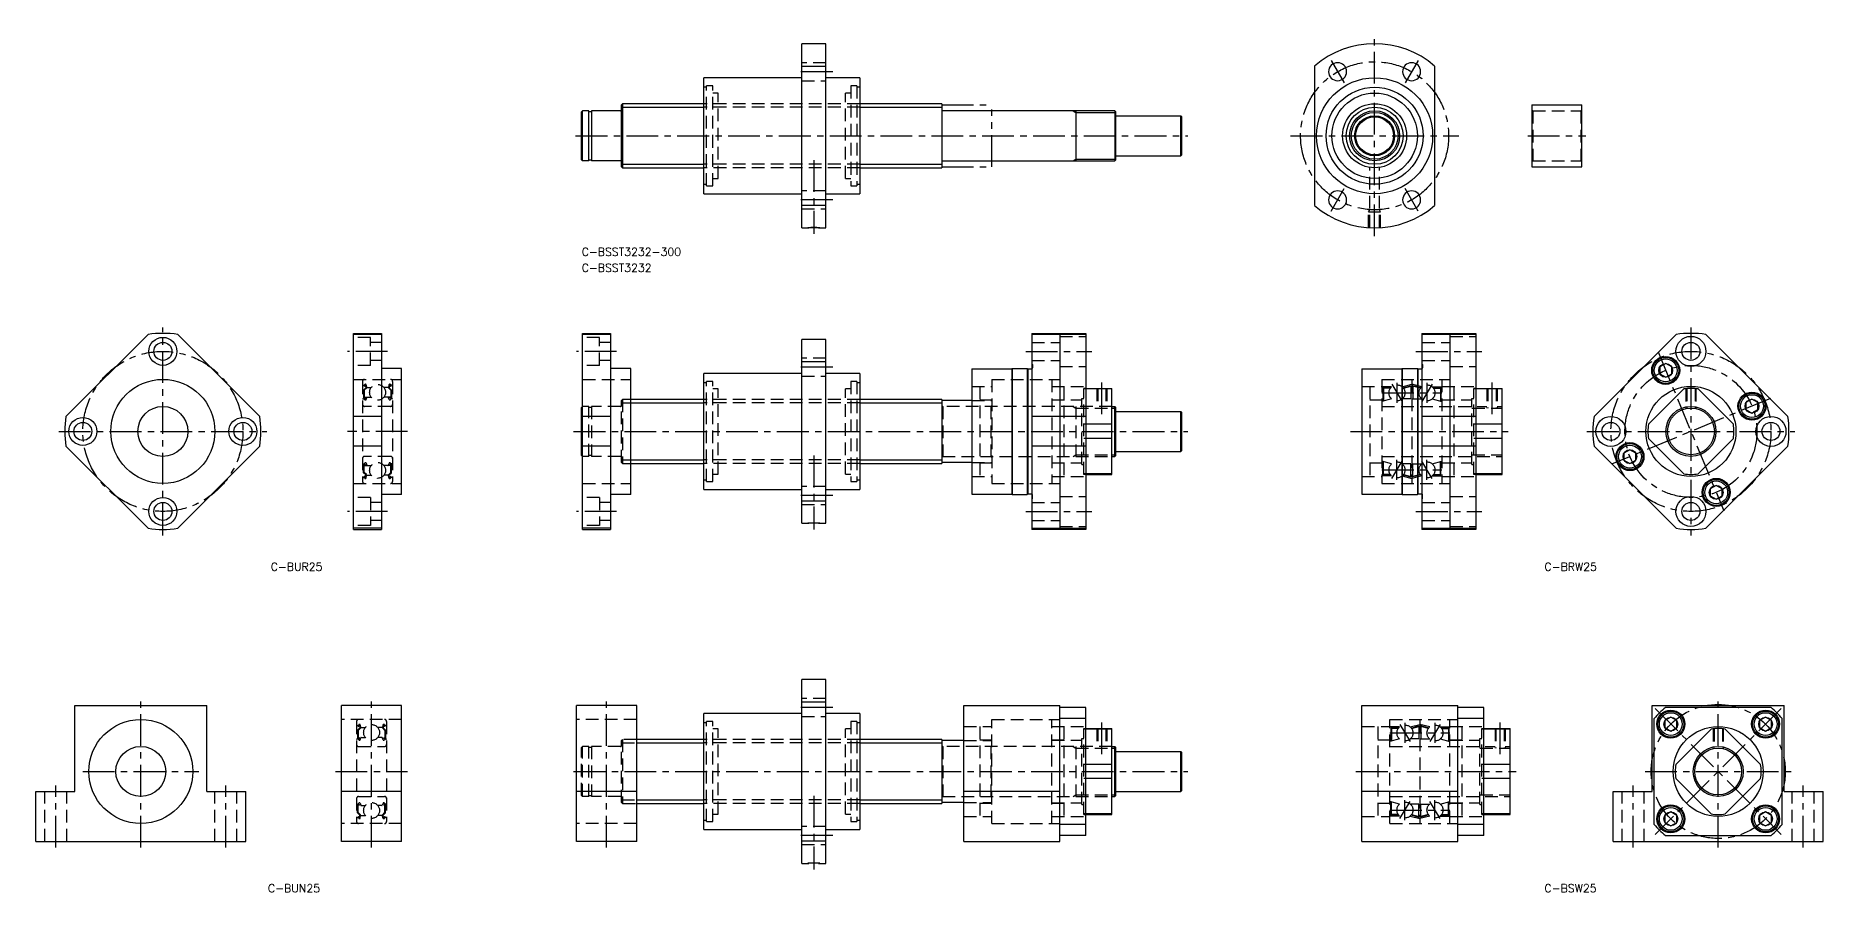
# Model space of a CAD drawing. Extents: x -273 to 621, y -322 to 106.
import ezdxf

# ---------------------------------------------------------------- set-up
doc = ezdxf.new("R2010")
doc.units = 0
doc.header["$LTSCALE"] = 0.5
for name, pattern in [('CENTER', [50.8, 31.75, -6.35, 6.35, -6.35]), ('DASHED', [19.05, 12.7, -6.35]), ('PHANTOM', [63.5, 31.75, -6.35, 6.35, -6.35, 6.35, -6.35])]:
    doc.linetypes.add(name, pattern=pattern)
for name, color, linetype in [('MSM_CENTER', 1, 'CENTER'), ('MSM_CONTINUOUS', 7, 'CONTINUOUS'), ('MSM_DASHED', 4, 'DASHED'), ('MSM_IMAGINARY', 6, 'PHANTOM'), ('MSM_NARROW', 5, 'CONTINUOUS'), ('MSM_PART_NUMBER', 7, 'CONTINUOUS')]:
    doc.layers.add(name, color=color, linetype=linetype)
doc.styles.get("Standard").update_dxf_attribs({"font": 'txt.shx', "height": 4, "bigfont": 'bigfont.shx'})

# ---------------------------------------------------------------- blocks, each defined once
blk = doc.blocks.new('*U50')
at = {"layer": 'MSM_PART_NUMBER'}
blk.add_text('C-BSST3232-300', height=4, dxfattribs=at).set_placement((0, -4))
blk = doc.blocks.new('*U51')
at = {"layer": 'MSM_PART_NUMBER'}
blk.add_text('C-BSST3232', height=4, dxfattribs=at).set_placement((0, -12))
blk = doc.blocks.new('*U52')
at = {"layer": 'MSM_PART_NUMBER'}
blk.add_text('C-BUR25', height=4, dxfattribs=at).set_placement((-155.44, -161.43))
blk = doc.blocks.new('*U53')
at = {"layer": 'MSM_PART_NUMBER'}
blk.add_text('C-BUN25', height=4, dxfattribs=at).set_placement((-156.79, -322.12))
blk = doc.blocks.new('*U54')
at = {"layer": 'MSM_PART_NUMBER'}
blk.add_text('C-BRW25', height=4, dxfattribs=at).set_placement((481.23, -161.43))
blk = doc.blocks.new('*U55')
at = {"layer": 'MSM_PART_NUMBER'}
blk.add_text('C-BSW25', height=4, dxfattribs=at).set_placement((481.23, -322.12))

msp = doc.modelspace()

# ---------------------------------------------------------------- linework, layer by layer
at = {"layer": 'MSM_CENTER'}
for p, q in [((396.34, 5.85), (396.34, 106)), ((374.59, 93.67), (381.09, 82.41)), ((418.09, 93.67), (411.59, 82.41)), ((125.5, 88.04), (106.5, 88.04)), ((-3, 56), (303, 56)), ((354.34, 56), (438.34, 56)), ((472.87, 56), (501.87, 56)), ((116, 43.89), (116, 7)), ((374.59, 18.33), (381.09, 29.59)), ((418.09, 18.33), (411.59, 29.59)), ((125.5, 23.96), (106.5, 23.96)), ((-209.31, -143.76), (-209.31, -39.76)), ((554.44, -39.76), (554.44, -143.76)), ((-97, -51.76), (-117, -51.76)), ((17.5, -51.76), (-2.5, -51.76)), ((222, -51.76), (255, -51.76)), ((417, -51.76), (450, -51.76)), ((537.98, -52.03), (570.89, -131.48)), ((125.5, -59.72), (106.5, -59.72)), ((260, -83.07), (260, -67.26)), ((404.94, -68.21), (410.06, -76.8)), ((407.5, -67.51), (407.5, -77.51)), ((425.06, -68.21), (419.94, -76.8)), ((422.5, -67.51), (422.5, -77.51)), ((455, -83.07), (455, -67.26)), ((400, -72.51), (430, -72.51)), ((594.17, -75.3), (514.71, -108.21)), ((-261.31, -91.76), (-157.31, -91.76)), ((-87, -91.76), (-117, -91.76)), ((-4, -91.76), (303, -91.76)), ((384.22, -91.76), (463, -91.76)), ((502.44, -91.76), (606.44, -91.76)), ((116, -103.86), (116, -140.76)), ((404.94, -115.3), (410.06, -106.71)), ((407.5, -116.01), (407.5, -106.01)), ((425.06, -115.3), (419.94, -106.71)), ((422.5, -116.01), (422.5, -106.01)), ((400, -111.01), (430, -111.01)), ((125.5, -123.8), (106.5, -123.8)), ((-97, -131.76), (-117, -131.76)), ((17.5, -131.76), (-2.5, -131.76)), ((222, -131.76), (255, -131.76)), ((417, -131.76), (450, -131.76)), ((-220.35, -299.76), (-220.35, -225.76)), ((-105, -299.76), (-105, -225.76)), ((12.5, -299.76), (12.5, -225.76)), ((125.5, -229.72), (106.5, -229.72)), ((536.6, -230.29), (599.53, -293.22)), ((599.53, -230.29), (536.6, -293.22)), ((568.06, -299.76), (568.06, -225.26)), ((260, -253.07), (260, -237.26)), ((408.94, -238.21), (414.06, -246.8)), ((411.5, -237.51), (411.5, -247.51)), ((429.06, -238.21), (423.94, -246.8)), ((426.5, -237.51), (426.5, -247.51)), ((459, -253.07), (459, -237.26)), ((404, -242.51), (434, -242.51)), ((-249.35, -261.76), (-191.35, -261.76)), ((-123, -261.76), (-87, -261.76)), ((-4, -261.76), (303, -261.76)), ((387, -261.76), (467, -261.76)), ((531.56, -261.76), (604.56, -261.76)), ((-262.85, -299.76), (-262.85, -268.76)), ((-177.85, -299.76), (-177.85, -268.76)), ((116, -273.86), (116, -310.76)), ((408.94, -285.3), (414.06, -276.71)), ((411.5, -286.01), (411.5, -276.01)), ((429.06, -285.3), (423.94, -276.71)), ((426.5, -286.01), (426.5, -276.01)), ((525.56, -299.76), (525.56, -268.76)), ((610.56, -299.76), (610.56, -268.76)), ((404, -281.01), (434, -281.01)), ((125.5, -293.8), (106.5, -293.8))]:
    msp.add_line(p, q, dxfattribs=at)
for centre, radius in [((396.34, 56), 37), ((-209.31, -91.76), 40), ((554.44, -91.76), 40), ((554.44, -91.76), 33), ((568.06, -261.76), 33.5)]:
    msp.add_circle(centre, radius, dxfattribs=at)
at = {"layer": 'MSM_CONTINUOUS'}
for p, q in [((122, 102), (110, 102)), ((110, 10), (110, 102)), ((122, 10), (122, 102)), ((110, 90.87), (122, 90.87)), ((366.34, 90.87), (366.34, 21.13)), ((426.34, 90.87), (426.34, 21.13)), ((110, 85), (61, 85)), ((61, 27), (61, 85)), ((139, 85), (122, 85)), ((139, 85), (139, 27)), ((20.5, 72), (20, 71.5)), ((20, 40.5), (20, 71.5)), ((20.5, 72), (20.5, 40)), ((61, 72), (20.5, 72)), ((180, 72), (139, 72)), ((180, 72), (180, 40)), ((474.87, 71.5), (474.87, 40.5)), ((474.87, 71.5), (499.87, 71.5)), ((499.87, 40.5), (499.87, 71.5)), ((0.5, 68.5), (0, 68)), ((0, 44), (0, 68)), ((3.65, 68.5), (0.5, 68.5)), ((0.5, 43.5), (0.5, 68.5)), ((3.65, 43.5), (3.65, 68.5)), ((5, 67.95), (3.65, 67.95)), ((5, 68.5), (5, 43.5)), ((19.5, 68.5), (5, 68.5)), ((266.5, 68.5), (180.3, 68.5)), ((247, 68.5), (247, 43.5)), ((266.5, 68.5), (266.5, 43.5)), ((266.5, 68.5), (267, 68)), ((267, 44), (267, 68)), ((267, 66), (299.5, 66)), ((300, 65.5), (299.5, 66)), ((299.5, 46), (299.5, 66)), ((300, 46.5), (300, 65.5)), ((267, 46), (299.5, 46)), ((299.5, 46), (300, 46.5)), ((0.5, 43.5), (0, 44)), ((3.65, 43.5), (0.5, 43.5)), ((3.65, 44.05), (5, 44.05)), ((19.5, 43.5), (5, 43.5)), ((20, 40.5), (20.5, 40)), ((20.5, 40), (61, 40)), ((139, 40), (180, 40)), ((180.3, 43.5), (266.5, 43.5)), ((266.5, 43.5), (267, 44)), ((474.87, 40.5), (499.87, 40.5)), ((61, 27), (110, 27)), ((122, 27), (139, 27)), ((122, 21.13), (110, 21.13)), ((110, 10), (113.54, 10)), ((118.46, 10), (122, 10)), ((-216.74, -43.32), (-257.74, -84.33)), ((-160.88, -84.33), (-201.88, -43.32)), ((-114, -42.76), (-100, -42.76)), ((-114, -140.76), (-114, -42.76)), ((-100, -43.32), (-114, -43.32)), ((-100, -42.76), (-100, -140.76)), ((0.5, -42.76), (14.5, -42.76)), ((0.5, -140.76), (0.5, -42.76)), ((14.5, -43.32), (0.5, -43.32)), ((14.5, -42.76), (14.5, -140.76)), ((225, -42.76), (252, -42.76)), ((225, -42.76), (225, -140.76)), ((252, -43.32), (225, -43.32)), ((239, -42.76), (239, -140.76)), ((252, -42.76), (252, -140.76)), ((420, -42.76), (447, -42.76)), ((420, -42.76), (420, -140.76)), ((447, -43.32), (420, -43.32)), ((434, -42.76), (434, -140.76)), ((447, -42.76), (447, -140.76)), ((506.01, -84.33), (547.01, -43.32)), ((602.87, -84.33), (561.87, -43.32)), ((122, -45.76), (110, -45.76)), ((110, -137.69), (110, -45.76)), ((122, -137.69), (122, -45.76)), ((-90, -60.26), (-100, -60.26)), ((-90, -123.26), (-90, -60.26)), ((24.5, -60.26), (14.5, -60.26)), ((24.5, -123.26), (24.5, -60.26)), ((110, -56.88), (122, -56.88)), ((195, -60.41), (195, -123.11)), ((195, -60.41), (215, -60.41)), ((215.15, -60.26), (215, -60.41)), ((215, -60.41), (215, -123.11)), ((215.15, -60.26), (215.15, -123.26)), ((215.15, -60.26), (222.7, -60.26)), ((222.7, -60.26), (222.7, -123.26)), ((222.7, -60.26), (223, -60.56)), ((223, -60.56), (223, -122.96)), ((223, -60.56), (224.8, -60.56)), ((390, -60.41), (390, -123.11)), ((390, -60.41), (410, -60.41)), ((410.15, -60.26), (410, -60.41)), ((410, -60.41), (410, -123.11)), ((410.15, -60.26), (410.15, -123.26)), ((410.15, -60.26), (417.7, -60.26)), ((417.7, -60.26), (417.7, -123.26)), ((417.7, -60.26), (418, -60.56)), ((418, -60.56), (418, -122.96)), ((418, -60.56), (419.8, -60.56)), ((541.81, -57.8), (538.81, -59.54)), ((538.81, -59.54), (538.81, -63)), ((544.81, -59.54), (541.81, -57.8)), ((544.81, -63), (544.81, -59.54)), ((110, -62.76), (61, -62.76)), ((61, -120.76), (61, -62.76)), ((139, -62.76), (122, -62.76)), ((139, -62.76), (139, -120.76)), ((252, -70.26), (265, -70.26)), ((265, -70.55), (252, -70.55)), ((265, -113.26), (265, -70.26)), ((447, -70.26), (460, -70.26)), ((460, -70.55), (447, -70.55)), ((460, -113.26), (460, -70.26)), ((550.9, -70.55), (533.23, -88.21)), ((538.81, -63), (541.81, -64.73)), ((541.81, -64.73), (544.81, -63)), ((575.65, -88.21), (557.98, -70.55)), ((0.5, -79.26), (0, -79.76)), ((0, -103.76), (0, -79.76)), ((61, -75.76), (24.5, -75.76)), ((180, -75.76), (139, -75.76)), ((180, -75.76), (180, -107.76)), ((195, -76.26), (180, -76.26)), ((265, -79.26), (266.5, -79.26)), ((266.5, -79.26), (267, -79.76)), ((266.5, -104.26), (266.5, -79.26)), ((267, -103.76), (267, -79.76)), ((584.93, -75.66), (581.93, -77.4)), ((581.93, -77.4), (581.93, -80.86)), ((587.93, -77.4), (584.93, -75.66)), ((587.93, -80.86), (587.93, -77.4)), ((-100, -84.33), (-114, -84.33)), ((14.5, -84.33), (0.5, -84.33)), ((252, -84.33), (225, -84.33)), ((265, -88.21), (252, -88.21)), ((267, -81.76), (299.5, -81.76)), ((300, -82.26), (299.5, -81.76)), ((299.5, -101.76), (299.5, -81.76)), ((300, -101.26), (300, -82.26)), ((447, -84.33), (420, -84.33)), ((460, -88.21), (447, -88.21)), ((581.93, -80.86), (584.93, -82.59)), ((584.93, -82.59), (587.93, -80.86)), ((265, -95.3), (252, -95.3)), ((460, -95.3), (447, -95.3)), ((550.9, -112.96), (533.23, -95.3)), ((575.65, -95.3), (557.98, -112.96)), ((-216.74, -140.19), (-257.74, -99.18)), ((-160.88, -99.18), (-201.88, -140.19)), ((-100, -99.18), (-114, -99.18)), ((0.5, -104.26), (0, -103.76)), ((14.5, -99.18), (0.5, -99.18)), ((252, -99.18), (225, -99.18)), ((265, -104.26), (266.5, -104.26)), ((267, -103.76), (266.5, -104.26)), ((267, -101.76), (299.5, -101.76)), ((299.5, -101.76), (300, -101.26)), ((447, -99.18), (420, -99.18)), ((547.01, -140.19), (506.01, -99.18)), ((523.95, -100.92), (520.95, -102.65)), ((520.95, -102.65), (520.95, -106.12)), ((520.95, -106.12), (523.95, -107.85)), ((526.95, -102.65), (523.95, -100.92)), ((523.95, -107.85), (526.95, -106.12)), ((526.95, -106.12), (526.95, -102.65)), ((561.87, -140.19), (602.87, -99.18)), ((24.5, -107.76), (61, -107.76)), ((139, -107.76), (180, -107.76)), ((195, -107.26), (180, -107.26)), ((265, -112.96), (252, -112.96)), ((252, -113.26), (265, -113.26)), ((460, -112.96), (447, -112.96)), ((447, -113.26), (460, -113.26)), ((-90, -123.26), (-100, -123.26)), ((24.5, -123.26), (14.5, -123.26)), ((61, -120.76), (110, -120.76)), ((122, -120.76), (139, -120.76)), ((195, -123.11), (215, -123.11)), ((215.15, -123.26), (215, -123.11)), ((215.15, -123.26), (222.7, -123.26)), ((222.7, -123.26), (223, -122.96)), ((223, -122.96), (224.8, -122.96)), ((390, -123.11), (410, -123.11)), ((410.15, -123.26), (410, -123.11)), ((410.15, -123.26), (417.7, -123.26)), ((417.7, -123.26), (418, -122.96)), ((418, -122.96), (419.8, -122.96)), ((567.07, -118.78), (564.07, -120.51)), ((564.07, -120.51), (564.07, -123.98)), ((564.07, -123.98), (567.07, -125.71)), ((570.07, -120.51), (567.07, -118.78)), ((567.07, -125.71), (570.07, -123.98)), ((570.07, -123.98), (570.07, -120.51)), ((122, -126.63), (110, -126.63)), ((-100, -140.19), (-114, -140.19)), ((-114, -140.76), (-100, -140.76)), ((14.5, -140.19), (0.5, -140.19)), ((0.5, -140.76), (14.5, -140.76)), ((110, -137.69), (113.54, -137.69)), ((118.46, -137.69), (122, -137.69)), ((225, -140.19), (252, -140.19)), ((252, -140.76), (225, -140.76)), ((420, -140.19), (447, -140.19)), ((447, -140.76), (420, -140.76)), ((122, -215.76), (110, -215.76)), ((110, -307.69), (110, -215.76)), ((122, -307.69), (122, -215.76)), ((-253.35, -228.76), (-187.35, -228.76)), ((-253.35, -271.76), (-253.35, -228.76)), ((-187.35, -271.76), (-187.35, -228.76)), ((-120, -296.76), (-120, -228.76)), ((-90, -228.76), (-120, -228.76)), ((-90, -296.76), (-90, -228.76)), ((-2.5, -296.76), (-2.5, -228.76)), ((27.5, -228.76), (-2.5, -228.76)), ((27.5, -296.76), (27.5, -228.76)), ((110, -226.88), (122, -226.88)), ((191, -228.76), (239, -228.76)), ((191, -296.76), (191, -228.76)), ((239, -296.76), (239, -228.76)), ((252, -229.76), (239, -229.76)), ((252, -293.76), (252, -229.76)), ((390, -228.76), (438, -228.76)), ((390, -296.76), (390, -228.76)), ((438, -296.76), (438, -228.76)), ((451, -229.76), (438, -229.76)), ((451, -293.76), (451, -229.76)), ((535.06, -271.76), (535.06, -228.76)), ((535.06, -228.76), (601.06, -228.76)), ((594.49, -229.76), (541.64, -229.76)), ((601.06, -271.76), (601.06, -228.76)), ((110, -232.76), (61, -232.76)), ((61, -290.76), (61, -232.76)), ((139, -232.76), (122, -232.76)), ((139, -232.76), (139, -290.76)), ((252, -235.33), (239, -235.33)), ((252, -240.26), (265, -240.26)), ((265, -240.55), (252, -240.55)), ((265, -283.26), (265, -240.26)), ((451, -235.33), (438, -235.33)), ((451, -240.26), (464, -240.26)), ((464, -240.55), (451, -240.55)), ((464, -283.26), (464, -240.26)), ((536.06, -288.18), (536.06, -235.33)), ((544.37, -234.6), (541.37, -236.34)), ((541.37, -236.34), (541.37, -239.8)), ((541.37, -239.8), (544.37, -241.53)), ((547.37, -236.34), (544.37, -234.6)), ((544.37, -241.53), (547.37, -239.8)), ((564.52, -240.55), (546.86, -258.21)), ((547.37, -239.8), (547.37, -236.34)), ((589.27, -258.21), (571.6, -240.55)), ((591.75, -234.6), (588.75, -236.34)), ((588.75, -236.34), (588.75, -239.8)), ((588.75, -239.8), (591.75, -241.53)), ((594.75, -236.34), (591.75, -234.6)), ((591.75, -241.53), (594.75, -239.8)), ((594.75, -239.8), (594.75, -236.34)), ((600.06, -288.18), (600.06, -235.33)), ((61, -245.76), (27.5, -245.76)), ((180, -245.76), (139, -245.76)), ((180, -245.76), (180, -277.76)), ((191, -246.26), (180, -246.26)), ((265, -249.26), (266.5, -249.26)), ((266.5, -249.26), (267, -249.76)), ((266.5, -274.26), (266.5, -249.26)), ((267, -273.76), (267, -249.76)), ((265, -258.21), (252, -258.21)), ((267, -251.76), (299.5, -251.76)), ((300, -252.26), (299.5, -251.76)), ((299.5, -271.76), (299.5, -251.76)), ((300, -271.26), (300, -252.26)), ((464, -258.21), (451, -258.21)), ((265, -265.3), (252, -265.3)), ((464, -265.3), (451, -265.3)), ((564.52, -282.96), (546.86, -265.3)), ((589.27, -265.3), (571.6, -282.96)), ((-272.85, -296.76), (-272.85, -271.76)), ((-272.85, -271.76), (-253.35, -271.76)), ((-187.35, -271.76), (-167.85, -271.76)), ((-167.85, -296.76), (-167.85, -271.76)), ((-90, -271.76), (-120, -271.76)), ((27.5, -271.76), (-2.5, -271.76)), ((239, -271.76), (191, -271.76)), ((265, -274.26), (266.5, -274.26)), ((267, -273.76), (266.5, -274.26)), ((267, -271.76), (299.5, -271.76)), ((299.5, -271.76), (300, -271.26)), ((438, -271.76), (390, -271.76)), ((515.56, -296.76), (515.56, -271.76)), ((515.56, -271.76), (535.06, -271.76)), ((601.06, -271.76), (620.56, -271.76)), ((620.56, -296.76), (620.56, -271.76)), ((27.5, -277.76), (61, -277.76)), ((139, -277.76), (180, -277.76)), ((191, -277.26), (180, -277.26)), ((265, -282.96), (252, -282.96)), ((252, -283.26), (265, -283.26)), ((464, -282.96), (451, -282.96)), ((451, -283.26), (464, -283.26)), ((544.37, -281.98), (541.37, -283.71)), ((541.37, -283.71), (541.37, -287.18)), ((547.37, -283.71), (544.37, -281.98)), ((547.37, -287.18), (547.37, -283.71)), ((591.75, -281.98), (588.75, -283.71)), ((588.75, -283.71), (588.75, -287.18)), ((594.75, -283.71), (591.75, -281.98)), ((594.75, -287.18), (594.75, -283.71)), ((61, -290.76), (110, -290.76)), ((122, -290.76), (139, -290.76)), ((252, -288.18), (239, -288.18)), ((252, -293.76), (239, -293.76)), ((451, -288.18), (438, -288.18)), ((451, -293.76), (438, -293.76)), ((541.37, -287.18), (544.37, -288.91)), ((541.64, -293.76), (594.49, -293.76)), ((544.37, -288.91), (547.37, -287.18)), ((588.75, -287.18), (591.75, -288.91)), ((591.75, -288.91), (594.75, -287.18)), ((-272.85, -296.76), (-167.85, -296.76)), ((-90, -296.76), (-120, -296.76)), ((27.5, -296.76), (-2.5, -296.76)), ((122, -296.63), (110, -296.63)), ((191, -296.76), (239, -296.76)), ((390, -296.76), (438, -296.76)), ((515.56, -296.76), (620.56, -296.76)), ((110, -307.69), (113.54, -307.69)), ((118.46, -307.69), (122, -307.69))]:
    msp.add_line(p, q, dxfattribs=at)
at = {"layer": 'MSM_CONTINUOUS', "extrusion": (0, 0, -1)}
for centre in [(-377.84, 88.04), (-414.84, 88.04), (-377.84, 23.96), (-414.84, 23.96)]:
    msp.add_circle(centre, 4.5, dxfattribs=at)
at = {"layer": 'MSM_CONTINUOUS'}
for centre, radius in [((396.34, 56), 29), ((396.34, 56), 24.25), ((396.34, 56), 21.35), ((396.34, 56), 16), ((396.34, 56), 12.5), ((396.34, 56), 10), ((396.34, 56), 9.5), ((554.44, -51.76), 7.5), ((-209.31, -51.76), 7), ((-209.31, -51.76), 4.5), ((554.44, -51.76), 4.5), ((541.81, -61.27), 7), ((541.81, -61.27), 6.5), ((541.81, -61.27), 5.7), ((541.81, -61.27), 3.46), ((-209.31, -91.76), 26), ((554.44, -91.76), 22.5), ((-209.31, -91.76), 12.5), ((554.44, -91.76), 11.69), ((584.93, -79.13), 7), ((584.93, -79.13), 6.5), ((584.93, -79.13), 5.7), ((584.93, -79.13), 3.46), ((-249.31, -91.76), 7), ((-249.31, -91.76), 4.5), ((-169.31, -91.76), 7), ((-169.31, -91.76), 4.5), ((514.44, -91.76), 7.5), ((514.44, -91.76), 4.5), ((594.44, -91.76), 7.5), ((594.44, -91.76), 4.5), ((523.95, -104.38), 7), ((523.95, -104.38), 6.5), ((523.95, -104.38), 5.7), ((523.95, -104.38), 3.46), ((567.07, -122.24), 7), ((567.07, -122.24), 6.5), ((-209.31, -131.76), 7), ((554.44, -131.76), 7.5), ((567.07, -122.24), 5.7), ((567.07, -122.24), 3.46), ((-209.31, -131.76), 4.5), ((554.44, -131.76), 4.5), ((544.37, -238.07), 7), ((544.37, -238.07), 6.5), ((591.75, -238.07), 7), ((591.75, -238.07), 6.5), ((-220.35, -261.76), 26), ((544.37, -238.07), 5.7), ((544.37, -238.07), 3.46), ((568.06, -261.76), 22.5), ((591.75, -238.07), 5.7), ((591.75, -238.07), 3.46), ((-220.35, -261.76), 12.5), ((568.06, -261.76), 11.69), ((544.37, -285.44), 7), ((544.37, -285.44), 6.5), ((544.37, -285.44), 5.7), ((544.37, -285.44), 3.46), ((591.75, -285.44), 7), ((591.75, -285.44), 6.5), ((591.75, -285.44), 5.7), ((591.75, -285.44), 3.46)]:
    msp.add_circle(centre, radius, dxfattribs=at)
for centre, radius, start, end in [((396.34, 56), 46, 49.29429, 130.70571), ((19.5, 69), 0.5, 270, 0), ((180.3, 68.8), 0.3, 180, 270), ((19.5, 43), 0.5, 0, 90), ((180.3, 43.2), 0.3, 90, 180), ((396.34, 56), 46, 229.29429, 310.70571), ((113.57, 10), 0.0296, 91.70406, 180), ((116, -71.64), 81.71, 88.29594, 91.70406), ((118.43, 10), 0.0296, 0, 88.29594), ((-209.31, -91.76), 49, 81.2812, 98.7188), ((554.44, -91.76), 49, 81.2812, 98.7188), ((224.8, -60.06), 0.5, 270, 293.57818), ((419.8, -60.06), 0.5, 270, 293.57818), ((554.44, -91.76), 21.5, 80.51598, 99.48402), ((-209.31, -91.76), 49, 171.2812, 188.7188), ((-209.31, -91.76), 49, 351.2812, 8.7188), ((554.44, -91.76), 49, 171.2812, 188.7188), ((554.44, -91.76), 21.5, 170.51598, 189.48402), ((554.44, -91.76), 21.5, 350.51598, 9.48402), ((554.44, -91.76), 49, 351.2812, 8.7188), ((554.44, -91.76), 21.5, 260.51598, 279.48402), ((224.8, -123.46), 0.5, 66.42182, 90), ((419.8, -123.46), 0.5, 66.42182, 90), ((-209.31, -91.76), 49, 261.2812, 278.7188), ((113.57, -137.69), 0.0296, 91.70406, 180), ((116, -219.33), 81.71, 88.29594, 91.70406), ((118.43, -137.69), 0.0296, 0, 88.29594), ((554.44, -91.76), 49, 261.2812, 278.7188), ((568.06, -261.76), 41.5, 129.54864, 140.45136), ((568.06, -261.76), 41.5, 39.54864, 50.45136), ((568.06, -261.76), 21.5, 80.51598, 99.48402), ((568.06, -261.76), 21.5, 170.51598, 189.48402), ((568.06, -261.76), 21.5, 350.51598, 9.48402), ((568.06, -261.76), 21.5, 260.51598, 279.48402), ((568.06, -261.76), 41.5, 219.54864, 230.45136), ((568.06, -261.76), 41.5, 309.54864, 320.45136), ((113.57, -307.69), 0.0296, 91.70406, 180), ((116, -389.33), 81.71, 88.29594, 91.70406), ((118.43, -307.69), 0.0296, 0, 88.29594)]:
    msp.add_arc(centre, radius, start, end, dxfattribs=at)
at = {"layer": 'MSM_DASHED'}
for p, q in [((122, 92.54), (110, 92.54)), ((65.5, 81), (62.45, 81)), ((62.45, 31), (62.45, 81)), ((65.5, 31), (65.5, 81)), ((110, 83.54), (122, 83.54)), ((137.55, 81), (134.5, 81)), ((134.5, 81), (134.5, 31)), ((137.55, 81), (137.55, 31)), ((62.45, 80.25), (61, 80.25)), ((139, 72), (61, 72)), ((68.15, 77.35), (65.5, 77.35)), ((68.15, 34.65), (68.15, 77.35)), ((134.5, 77.35), (131.85, 77.35)), ((131.85, 34.65), (131.85, 77.35)), ((139, 80.25), (137.55, 80.25)), ((139, 70.25), (61, 70.25)), ((475.37, 68.5), (474.87, 69)), ((475.37, 68.5), (475.37, 43.5)), ((475.37, 68.5), (499.37, 68.5)), ((499.37, 68.5), (499.87, 69)), ((499.37, 68.5), (499.37, 43.5)), ((139, 41.76), (61, 41.76)), ((139, 40), (61, 40)), ((393.88, 10.07), (393.88, 40.19)), ((398.79, 10.07), (398.79, 40.19)), ((475.37, 43.5), (474.87, 43)), ((475.37, 43.5), (499.37, 43.5)), ((499.37, 43.5), (499.87, 43)), ((61, 31.75), (62.45, 31.75)), ((62.45, 31), (65.5, 31)), ((65.5, 34.65), (68.15, 34.65)), ((122, 28.46), (110, 28.46)), ((131.85, 34.65), (134.5, 34.65)), ((134.5, 31), (137.55, 31)), ((137.55, 31.75), (139, 31.75)), ((110, 19.46), (122, 19.46)), ((393.34, 18), (393.88, 18.94)), ((393.34, 18), (399.34, 18)), ((393.34, 10.1), (393.34, 18)), ((399.34, 18), (398.79, 18.94)), ((399.34, 10.1), (399.34, 18)), ((239, -44.26), (252, -44.26)), ((434, -44.26), (447, -44.26)), ((-105.5, -44.76), (-114, -44.76)), ((-105.5, -58.76), (-105.5, -44.76)), ((-100, -47.26), (-105.5, -47.26)), ((9, -44.76), (0.5, -44.76)), ((9, -58.76), (9, -44.76)), ((14.5, -47.26), (9, -47.26)), ((225, -47.26), (239, -47.26)), ((420, -47.26), (434, -47.26)), ((-105.5, -58.76), (-114, -58.76)), ((-100, -56.26), (-105.5, -56.26)), ((9, -58.76), (0.5, -58.76)), ((14.5, -56.26), (9, -56.26)), ((122, -55.22), (110, -55.22)), ((225, -56.26), (239, -56.26)), ((225, -57.96), (225.3, -58.26)), ((225.3, -58.26), (225.3, -60.06)), ((239, -59.26), (252, -59.26)), ((420, -56.26), (434, -56.26)), ((420, -57.96), (420.3, -58.26)), ((420.3, -58.26), (420.3, -60.06)), ((434, -59.26), (447, -59.26)), ((-114, -65.76), (-90, -65.76)), ((-109.5, -66.76), (-109.5, -116.76)), ((-109.3, -68.71), (-108.72, -68.71)), ((-107.87, -70), (-108.97, -71.1)), ((-108.97, -71.1), (-108.97, -74.91)), ((-108.72, -68.71), (-108.44, -68.37)), ((-108.45, -69.32), (-108.68, -69.13)), ((-107.57, -70.13), (-108.67, -71.23)), ((-108.67, -71.23), (-108.67, -74.91)), ((-108.49, -68.9), (-108.21, -68.56)), ((-108.26, -69.09), (-108.49, -68.9)), ((-108.45, -69.32), (-108.26, -69.09)), ((-107.93, -68.66), (-107.87, -70)), ((-107.63, -68.63), (-107.54, -69.62)), ((-107.57, -69.28), (-107.57, -70.13)), ((-107.34, -69.81), (-105.12, -69.81)), ((-96.66, -69.81), (-98.88, -69.81)), ((-96.37, -68.63), (-96.46, -69.62)), ((-96.43, -69.28), (-96.43, -70.13)), ((-96.43, -70.13), (-95.33, -71.23)), ((-96.07, -68.66), (-96.13, -70)), ((-96.13, -70), (-95.03, -71.1)), ((-95.51, -68.9), (-95.79, -68.56)), ((-95.74, -69.09), (-95.51, -68.9)), ((-95.55, -69.32), (-95.74, -69.09)), ((-95.28, -68.71), (-95.56, -68.37)), ((-95.55, -69.32), (-95.32, -69.13)), ((-95.33, -71.23), (-95.33, -74.91)), ((-94.7, -68.71), (-95.28, -68.71)), ((-95.03, -71.1), (-95.03, -74.91)), ((-94.5, -66.76), (-94.5, -116.76)), ((0.5, -65.76), (24.5, -65.76)), ((62.45, -67.51), (61, -67.51)), ((65.5, -66.76), (62.45, -66.76)), ((62.45, -116.76), (62.45, -66.76)), ((65.5, -116.76), (65.5, -66.76)), ((68.15, -70.41), (65.5, -70.41)), ((68.15, -113.11), (68.15, -70.41)), ((110, -64.22), (122, -64.22)), ((134.5, -70.41), (131.85, -70.41)), ((131.85, -113.11), (131.85, -70.41)), ((137.55, -66.76), (134.5, -66.76)), ((134.5, -66.76), (134.5, -116.76)), ((137.55, -66.76), (137.55, -116.76)), ((139, -67.51), (137.55, -67.51)), ((195, -69.26), (205, -69.26)), ((199, -69.26), (199, -114.26)), ((205, -65.76), (239, -65.76)), ((205, -65.76), (205, -117.76)), ((235, -65.76), (235, -117.76)), ((235, -69.26), (252, -69.26)), ((241, -69.26), (241, -114.26)), ((251, -113.26), (251, -70.26)), ((252, -70.26), (251, -70.26)), ((252, -70.55), (251, -70.55)), ((257.5, -70.26), (257.5, -79.26)), ((257.93, -70.26), (257.93, -79.26)), ((262.07, -70.26), (262.07, -79.26)), ((262.5, -70.26), (262.5, -79.26)), ((390, -69.26), (400, -69.26)), ((394, -69.26), (394, -114.26)), ((400, -65.76), (434, -65.76)), ((400, -65.76), (400, -117.76)), ((404.85, -69.51), (400, -69.51)), ((400.5, -70.01), (400.5, -76.67)), ((404.38, -70.01), (400.5, -70.01)), ((400.7, -70.21), (400.7, -76.62)), ((404.23, -70.21), (400.7, -70.21)), ((410.15, -69.51), (415, -68.21)), ((410.64, -70.03), (414.5, -68.99)), ((410.77, -70.2), (414.5, -69.2)), ((414.5, -68.99), (414.5, -75.51)), ((415, -65.76), (415, -117.76)), ((419.85, -69.51), (415, -68.21)), ((415.5, -68.99), (415.5, -75.51)), ((419.36, -70.03), (415.5, -68.99)), ((419.23, -70.2), (415.5, -69.2)), ((425.15, -69.51), (430, -69.51)), ((425.62, -70.01), (429.5, -70.01)), ((425.77, -70.21), (429.3, -70.21)), ((429.3, -70.21), (429.3, -76.62)), ((429.5, -70.01), (429.5, -76.67)), ((430, -65.76), (430, -117.76)), ((430, -69.26), (447, -69.26)), ((436, -69.26), (436, -114.26)), ((446, -113.26), (446, -70.26)), ((447, -70.26), (446, -70.26)), ((447, -70.55), (446, -70.55)), ((452.5, -70.26), (452.5, -80.07)), ((452.93, -70.26), (452.93, -80.07)), ((457.07, -70.26), (457.07, -80.07)), ((457.5, -70.26), (457.5, -80.07)), ((551.94, -70.4), (551.94, -80.34)), ((552.37, -70.36), (552.37, -80.25)), ((556.51, -70.36), (556.51, -80.25)), ((556.94, -70.4), (556.94, -80.34)), ((-109.3, -75.51), (-108.8, -75.51)), ((-108.8, -75.51), (-108.43, -75.88)), ((-108.67, -74.71), (-105.12, -74.71)), ((-108.05, -74.91), (-108.67, -74.91)), ((-108.67, -75.21), (-108.05, -75.21)), ((-95.5, -79.26), (-108.5, -79.26)), ((-108.05, -75.21), (-108.05, -74.91)), ((-107.72, -75.86), (-107.35, -74.84)), ((-95.33, -74.71), (-98.88, -74.71)), ((-96.28, -75.86), (-96.65, -74.84)), ((-95.95, -74.91), (-95.33, -74.91)), ((-95.95, -75.21), (-95.95, -74.91)), ((-95.33, -75.21), (-95.95, -75.21)), ((-95.2, -75.51), (-95.57, -75.88)), ((-94.7, -75.51), (-95.2, -75.51)), ((3.65, -79.26), (0.5, -79.26)), ((3.65, -104.26), (3.65, -79.26)), ((5, -79.81), (3.65, -79.81)), ((5, -79.26), (5, -104.26)), ((19.5, -79.26), (5, -79.26)), ((20.5, -75.76), (20, -76.26)), ((20, -107.26), (20, -76.26)), ((20, -77.51), (24.5, -77.51)), ((20.5, -75.76), (20.5, -107.76)), ((24.5, -75.76), (20.5, -75.76)), ((139, -75.76), (61, -75.76)), ((139, -77.51), (61, -77.51)), ((180.5, -79.26), (180, -78.76)), ((265, -79.26), (180.3, -79.26)), ((180.5, -79.26), (180.5, -104.26)), ((195, -76.26), (205, -76.26)), ((199, -76.01), (205, -76.01)), ((204.5, -79.26), (205, -78.76)), ((204.5, -79.26), (204.5, -104.26)), ((235, -76.01), (241, -76.01)), ((235, -76.06), (250, -76.06)), ((245.59, -79.26), (247, -80.07)), ((247, -79.26), (247, -104.26)), ((247, -80.07), (265, -80.07)), ((250, -108.26), (250, -75.26)), ((250, -75.26), (251, -75.26)), ((394, -76.01), (400, -76.01)), ((404.85, -75.51), (400, -76.81)), ((400, -79.26), (452.5, -79.26)), ((414.5, -75.51), (410.15, -75.51)), ((415.5, -75.51), (419.85, -75.51)), ((425.15, -75.51), (430, -76.81)), ((430, -76.01), (436, -76.01)), ((430, -76.06), (445, -76.06)), ((445, -108.26), (445, -75.26)), ((445, -75.26), (446, -75.26)), ((445, -80.07), (460, -80.07)), ((457.5, -79.26), (460, -79.26)), ((252, -88.21), (251, -88.21)), ((447, -88.21), (446, -88.21)), ((252, -95.3), (251, -95.3)), ((447, -95.3), (446, -95.3)), ((-95.5, -104.26), (-108.5, -104.26)), ((3.65, -104.26), (0.5, -104.26)), ((3.65, -103.71), (5, -103.71)), ((19.5, -104.26), (5, -104.26)), ((20, -106), (24.5, -106)), ((139, -106), (61, -106)), ((180.5, -104.26), (180, -104.76)), ((180.3, -104.26), (265, -104.26)), ((204.5, -104.26), (205, -104.76)), ((245.59, -104.26), (247, -103.44)), ((247, -103.44), (265, -103.44)), ((400, -104.26), (460, -104.26)), ((404.85, -108.01), (400, -106.71)), ((400.5, -113.51), (400.5, -106.84)), ((400.7, -113.31), (400.7, -106.89)), ((425.15, -108.01), (430, -106.71)), ((429.3, -113.31), (429.3, -106.89)), ((429.5, -113.51), (429.5, -106.84)), ((445, -103.44), (460, -103.44)), ((-109.3, -108.01), (-108.8, -108.01)), ((-109.3, -114.81), (-108.72, -114.81)), ((-108.97, -112.41), (-108.97, -108.61)), ((-107.87, -113.51), (-108.97, -112.41)), ((-108.8, -108.01), (-108.43, -107.63)), ((-108.72, -114.81), (-108.44, -115.14)), ((-108.45, -114.19), (-108.68, -114.38)), ((-108.67, -108.31), (-108.05, -108.31)), ((-108.67, -112.29), (-108.67, -108.61)), ((-108.05, -108.61), (-108.67, -108.61)), ((-108.67, -108.81), (-105.12, -108.81)), ((-107.57, -113.39), (-108.67, -112.29)), ((-108.26, -114.42), (-108.49, -114.61)), ((-108.49, -114.61), (-108.21, -114.95)), ((-108.45, -114.19), (-108.26, -114.42)), ((-108.05, -108.31), (-108.05, -108.61)), ((-107.93, -114.85), (-107.87, -113.51)), ((-107.72, -107.65), (-107.35, -108.67)), ((-107.63, -114.89), (-107.54, -113.89)), ((-107.57, -114.23), (-107.57, -113.39)), ((-107.34, -113.71), (-105.12, -113.71)), ((-95.33, -108.81), (-98.88, -108.81)), ((-96.66, -113.71), (-98.88, -113.71)), ((-96.28, -107.65), (-96.65, -108.67)), ((-96.37, -114.89), (-96.46, -113.89)), ((-96.43, -113.39), (-95.33, -112.29)), ((-96.43, -114.23), (-96.43, -113.39)), ((-96.13, -113.51), (-95.03, -112.41)), ((-96.07, -114.85), (-96.13, -113.51)), ((-95.33, -108.31), (-95.95, -108.31)), ((-95.95, -108.31), (-95.95, -108.61)), ((-95.95, -108.61), (-95.33, -108.61)), ((-95.51, -114.61), (-95.79, -114.95)), ((-95.55, -114.19), (-95.74, -114.42)), ((-95.74, -114.42), (-95.51, -114.61)), ((-95.2, -108.01), (-95.57, -107.63)), ((-95.28, -114.81), (-95.56, -115.14)), ((-95.55, -114.19), (-95.32, -114.38)), ((-95.33, -112.29), (-95.33, -108.61)), ((-94.7, -114.81), (-95.28, -114.81)), ((-94.7, -108.01), (-95.2, -108.01)), ((-95.03, -112.41), (-95.03, -108.61)), ((20, -107.26), (20.5, -107.76)), ((20.5, -107.76), (24.5, -107.76)), ((139, -107.76), (61, -107.76)), ((61, -116.01), (62.45, -116.01)), ((65.5, -113.11), (68.15, -113.11)), ((131.85, -113.11), (134.5, -113.11)), ((137.55, -116.01), (139, -116.01)), ((195, -107.26), (205, -107.26)), ((195, -114.26), (205, -114.26)), ((199, -107.51), (205, -107.51)), ((235, -107.46), (250, -107.46)), ((235, -107.51), (241, -107.51)), ((235, -114.26), (252, -114.26)), ((250, -108.26), (251, -108.26)), ((252, -112.96), (251, -112.96)), ((252, -113.26), (251, -113.26)), ((390, -114.26), (400, -114.26)), ((394, -107.51), (400, -107.51)), ((404.85, -114.01), (400, -114.01)), ((404.38, -113.51), (400.5, -113.51)), ((404.23, -113.31), (400.7, -113.31)), ((414.5, -108.01), (410.15, -108.01)), ((410.15, -114.01), (415, -115.31)), ((410.64, -113.49), (414.5, -114.52)), ((410.77, -113.31), (414.5, -114.31)), ((414.5, -114.52), (414.5, -108.01)), ((419.85, -114.01), (415, -115.31)), ((415.5, -114.52), (415.5, -108.01)), ((415.5, -108.01), (419.85, -108.01)), ((419.23, -113.31), (415.5, -114.31)), ((419.36, -113.49), (415.5, -114.52)), ((425.15, -114.01), (430, -114.01)), ((425.62, -113.51), (429.5, -113.51)), ((425.77, -113.31), (429.3, -113.31)), ((430, -107.46), (445, -107.46)), ((430, -107.51), (436, -107.51)), ((430, -114.26), (447, -114.26)), ((445, -108.26), (446, -108.26)), ((447, -112.96), (446, -112.96)), ((447, -113.26), (446, -113.26)), ((-114, -117.76), (-90, -117.76)), ((-105.5, -124.76), (-114, -124.76)), ((-105.5, -124.76), (-105.5, -138.76)), ((0.5, -117.76), (24.5, -117.76)), ((9, -124.76), (0.5, -124.76)), ((9, -124.76), (9, -138.76)), ((62.45, -116.76), (65.5, -116.76)), ((122, -119.3), (110, -119.3)), ((134.5, -116.76), (137.55, -116.76)), ((205, -117.76), (239, -117.76)), ((225.3, -125.26), (225.3, -123.46)), ((239, -124.26), (252, -124.26)), ((400, -117.76), (434, -117.76)), ((420.3, -125.26), (420.3, -123.46)), ((434, -124.26), (447, -124.26)), ((-100, -127.26), (-105.5, -127.26)), ((14.5, -127.26), (9, -127.26)), ((110, -128.3), (122, -128.3)), ((225, -125.56), (225.3, -125.26)), ((225, -127.26), (239, -127.26)), ((420, -125.56), (420.3, -125.26)), ((420, -127.26), (434, -127.26)), ((-105.5, -138.76), (-114, -138.76)), ((-100, -136.26), (-105.5, -136.26)), ((9, -138.76), (0.5, -138.76)), ((14.5, -136.26), (9, -136.26)), ((225, -136.26), (239, -136.26)), ((239, -139.26), (252, -139.26)), ((420, -136.26), (434, -136.26)), ((434, -139.26), (447, -139.26)), ((122, -225.22), (110, -225.22)), ((-90, -235.76), (-120, -235.76)), ((-112.5, -236.76), (-112.5, -286.76)), ((-112.3, -238.71), (-111.72, -238.71)), ((-110.87, -240), (-111.97, -241.1)), ((-111.97, -241.1), (-111.97, -244.91)), ((-111.72, -238.71), (-111.44, -238.37)), ((-111.45, -239.32), (-111.68, -239.13)), ((-110.57, -240.13), (-111.67, -241.23)), ((-111.49, -238.9), (-111.21, -238.56)), ((-111.26, -239.09), (-111.49, -238.9)), ((-111.45, -239.32), (-111.26, -239.09)), ((-110.93, -238.66), (-110.87, -240)), ((-110.63, -238.63), (-110.54, -239.62)), ((-110.57, -239.28), (-110.57, -240.13)), ((-110.34, -239.81), (-108.12, -239.81)), ((-99.66, -239.81), (-101.88, -239.81)), ((-99.37, -238.63), (-99.46, -239.62)), ((-99.43, -239.28), (-99.43, -240.13)), ((-99.43, -240.13), (-98.33, -241.23)), ((-99.07, -238.66), (-99.13, -240)), ((-99.13, -240), (-98.03, -241.1)), ((-98.51, -238.9), (-98.79, -238.56)), ((-98.74, -239.09), (-98.51, -238.9)), ((-98.55, -239.32), (-98.74, -239.09)), ((-98.28, -238.71), (-98.56, -238.37)), ((-98.55, -239.32), (-98.32, -239.13)), ((-97.7, -238.71), (-98.28, -238.71)), ((-98.03, -241.1), (-98.03, -244.91)), ((-97.5, -236.76), (-97.5, -286.76)), ((27.5, -235.76), (-2.5, -235.76)), ((62.45, -237.51), (61, -237.51)), ((65.5, -236.76), (62.45, -236.76)), ((62.45, -286.76), (62.45, -236.76)), ((65.5, -286.76), (65.5, -236.76)), ((68.15, -240.41), (65.5, -240.41)), ((68.15, -283.11), (68.15, -240.41)), ((110, -234.22), (122, -234.22)), ((134.5, -240.41), (131.85, -240.41)), ((131.85, -283.11), (131.85, -240.41)), ((137.55, -236.76), (134.5, -236.76)), ((134.5, -236.76), (134.5, -286.76)), ((137.55, -236.76), (137.55, -286.76)), ((139, -237.51), (137.55, -237.51)), ((191, -239.26), (205, -239.26)), ((199, -239.26), (199, -284.26)), ((205, -235.76), (239, -235.76)), ((205, -287.76), (205, -235.76)), ((235, -287.76), (235, -235.76)), ((235, -239.26), (252, -239.26)), ((241, -239.26), (241, -284.26)), ((251, -283.26), (251, -240.26)), ((251, -240.26), (252, -240.26)), ((252, -240.55), (251, -240.55)), ((257.5, -240.26), (257.5, -249.26)), ((257.93, -240.26), (257.93, -249.26)), ((262.07, -240.26), (262.07, -249.26)), ((262.5, -240.26), (262.5, -249.26)), ((390, -239.26), (404, -239.26)), ((398, -239.26), (398, -284.26)), ((404, -235.76), (438, -235.76)), ((404, -287.76), (404, -235.76)), ((408.85, -239.51), (404, -239.51)), ((404.5, -240.01), (404.5, -246.67)), ((408.38, -240.01), (404.5, -240.01)), ((404.7, -240.21), (404.7, -246.62)), ((408.23, -240.21), (404.7, -240.21)), ((414.15, -239.51), (419, -238.21)), ((414.64, -240.03), (418.5, -238.99)), ((414.77, -240.2), (418.5, -239.2)), ((418.5, -238.99), (418.5, -245.51)), ((419, -235.76), (419, -287.76)), ((423.85, -239.51), (419, -238.21)), ((419.5, -238.99), (419.5, -245.51)), ((423.36, -240.03), (419.5, -238.99)), ((423.23, -240.2), (419.5, -239.2)), ((429.15, -239.51), (434, -239.51)), ((429.62, -240.01), (433.5, -240.01)), ((429.77, -240.21), (433.3, -240.21)), ((433.3, -240.21), (433.3, -246.62)), ((433.5, -240.01), (433.5, -246.67)), ((434, -287.76), (434, -235.76)), ((434, -239.26), (451, -239.26)), ((440, -239.26), (440, -284.26)), ((450, -283.26), (450, -240.26)), ((450, -240.26), (451, -240.26)), ((451, -240.55), (450, -240.55)), ((456.5, -240.26), (456.5, -250.07)), ((456.93, -240.26), (456.93, -250.07)), ((461.07, -240.26), (461.07, -250.07)), ((461.5, -240.26), (461.5, -250.07)), ((565.56, -240.4), (565.56, -250.34)), ((565.99, -240.36), (565.99, -250.25)), ((570.13, -240.36), (570.13, -250.25)), ((570.56, -240.4), (570.56, -250.34)), ((-112.3, -245.51), (-111.8, -245.51)), ((-111.8, -245.51), (-111.43, -245.88)), ((-111.67, -241.23), (-111.67, -244.91)), ((-111.05, -244.91), (-111.67, -244.91)), ((-111.67, -245.21), (-111.05, -245.21)), ((-111.5, -249.26), (-98.5, -249.26)), ((-111.05, -245.21), (-111.05, -244.91)), ((-110.72, -245.86), (-110.35, -244.84)), ((-110.16, -244.71), (-108.12, -244.71)), ((-99.84, -244.71), (-101.88, -244.71)), ((-99.28, -245.86), (-99.65, -244.84)), ((-98.95, -244.91), (-98.33, -244.91)), ((-98.95, -245.21), (-98.95, -244.91)), ((-98.33, -245.21), (-98.95, -245.21)), ((-98.2, -245.51), (-98.57, -245.88)), ((-98.33, -241.23), (-98.33, -244.91)), ((-97.7, -245.51), (-98.2, -245.51)), ((0.5, -249.26), (0, -249.76)), ((0, -273.76), (0, -249.76)), ((3.65, -249.26), (0.5, -249.26)), ((0.5, -274.26), (0.5, -249.26)), ((3.65, -274.26), (3.65, -249.26)), ((5, -249.81), (3.65, -249.81)), ((5, -249.26), (5, -274.26)), ((19.5, -249.26), (5, -249.26)), ((20.5, -245.76), (20, -246.26)), ((20, -277.26), (20, -246.26)), ((20, -247.51), (27.5, -247.51)), ((20.5, -245.76), (20.5, -277.76)), ((27.5, -245.76), (20.5, -245.76)), ((139, -245.76), (61, -245.76)), ((139, -247.51), (61, -247.51)), ((180.5, -249.26), (180, -248.76)), ((265, -249.26), (180.3, -249.26)), ((180.5, -249.26), (180.5, -274.26)), ((191, -246.26), (205, -246.26)), ((199, -246.01), (205, -246.01)), ((204.5, -249.26), (205, -248.76)), ((204.5, -249.26), (204.5, -274.26)), ((235, -246.01), (241, -246.01)), ((235, -246.06), (250, -246.06)), ((245.59, -249.26), (247, -250.07)), ((247, -249.26), (247, -274.26)), ((247, -250.07), (265, -250.07)), ((250, -278.26), (250, -245.26)), ((250, -245.26), (251, -245.26)), ((398, -246.01), (404, -246.01)), ((408.85, -245.51), (404, -246.81)), ((404, -249.26), (456.5, -249.26)), ((418.5, -245.51), (414.15, -245.51)), ((419.5, -245.51), (423.85, -245.51)), ((429.15, -245.51), (434, -246.81)), ((434, -246.01), (440, -246.01)), ((434, -246.06), (449, -246.06)), ((449, -278.26), (449, -245.26)), ((449, -245.26), (450, -245.26)), ((449, -250.07), (464, -250.07)), ((461.5, -249.26), (464, -249.26)), ((252, -258.21), (251, -258.21)), ((451, -258.21), (450, -258.21)), ((252, -265.3), (251, -265.3)), ((451, -265.3), (450, -265.3)), ((-268.35, -296.76), (-268.35, -271.76)), ((-257.35, -296.76), (-257.35, -271.76)), ((-183.35, -296.76), (-183.35, -271.76)), ((-172.35, -296.76), (-172.35, -271.76)), ((-111.5, -274.26), (-98.5, -274.26)), ((0.5, -274.26), (0, -273.76)), ((3.65, -274.26), (0.5, -274.26)), ((3.65, -273.71), (5, -273.71)), ((19.5, -274.26), (5, -274.26)), ((20, -276), (27.5, -276)), ((139, -276), (61, -276)), ((180.5, -274.26), (180, -274.76)), ((180.3, -274.26), (265, -274.26)), ((204.5, -274.26), (205, -274.76)), ((245.59, -274.26), (247, -273.44)), ((247, -273.44), (265, -273.44)), ((404, -274.26), (464, -274.26)), ((408.85, -278.01), (404, -276.71)), ((404.5, -283.51), (404.5, -276.84)), ((404.7, -283.31), (404.7, -276.89)), ((429.15, -278.01), (434, -276.71)), ((433.3, -283.31), (433.3, -276.89)), ((433.5, -283.51), (433.5, -276.84)), ((449, -273.44), (464, -273.44)), ((520.06, -296.76), (520.06, -271.76)), ((531.06, -296.76), (531.06, -271.76)), ((605.06, -296.76), (605.06, -271.76)), ((616.06, -296.76), (616.06, -271.76)), ((-112.3, -278.01), (-111.8, -278.01)), ((-112.3, -284.81), (-111.72, -284.81)), ((-111.97, -282.41), (-111.97, -278.61)), ((-110.87, -283.51), (-111.97, -282.41)), ((-111.8, -278.01), (-111.43, -277.63)), ((-111.72, -284.81), (-111.44, -285.14)), ((-111.45, -284.19), (-111.68, -284.38)), ((-111.67, -278.31), (-111.05, -278.31)), ((-111.67, -282.29), (-111.67, -278.61)), ((-111.05, -278.61), (-111.67, -278.61)), ((-110.57, -283.39), (-111.67, -282.29)), ((-111.26, -284.42), (-111.49, -284.61)), ((-111.49, -284.61), (-111.21, -284.95)), ((-111.45, -284.19), (-111.26, -284.42)), ((-111.05, -278.31), (-111.05, -278.61)), ((-110.93, -284.85), (-110.87, -283.51)), ((-110.72, -277.65), (-110.35, -278.67)), ((-110.63, -284.89), (-110.54, -283.89)), ((-110.57, -284.23), (-110.57, -283.39)), ((-110.34, -283.71), (-108.12, -283.71)), ((-110.16, -278.81), (-108.12, -278.81)), ((-99.84, -278.81), (-101.88, -278.81)), ((-99.66, -283.71), (-101.88, -283.71)), ((-99.28, -277.65), (-99.65, -278.67)), ((-99.37, -284.89), (-99.46, -283.89)), ((-99.43, -283.39), (-98.33, -282.29)), ((-99.43, -284.23), (-99.43, -283.39)), ((-99.13, -283.51), (-98.03, -282.41)), ((-99.07, -284.85), (-99.13, -283.51)), ((-98.33, -278.31), (-98.95, -278.31)), ((-98.95, -278.31), (-98.95, -278.61)), ((-98.95, -278.61), (-98.33, -278.61)), ((-98.51, -284.61), (-98.79, -284.95)), ((-98.55, -284.19), (-98.74, -284.42)), ((-98.74, -284.42), (-98.51, -284.61)), ((-98.2, -278.01), (-98.57, -277.63)), ((-98.28, -284.81), (-98.56, -285.14)), ((-98.55, -284.19), (-98.32, -284.38)), ((-98.33, -282.29), (-98.33, -278.61)), ((-97.7, -284.81), (-98.28, -284.81)), ((-97.7, -278.01), (-98.2, -278.01)), ((-98.03, -282.41), (-98.03, -278.61)), ((20, -277.26), (20.5, -277.76)), ((20.5, -277.76), (27.5, -277.76)), ((139, -277.76), (61, -277.76)), ((65.5, -283.11), (68.15, -283.11)), ((131.85, -283.11), (134.5, -283.11)), ((191, -277.26), (205, -277.26)), ((191, -284.26), (205, -284.26)), ((199, -277.51), (205, -277.51)), ((235, -277.46), (250, -277.46)), ((235, -277.51), (241, -277.51)), ((235, -284.26), (252, -284.26)), ((250, -278.26), (251, -278.26)), ((252, -282.96), (251, -282.96)), ((251, -283.26), (252, -283.26)), ((390, -284.26), (404, -284.26)), ((398, -277.51), (404, -277.51)), ((408.85, -284.01), (404, -284.01)), ((408.38, -283.51), (404.5, -283.51)), ((408.23, -283.31), (404.7, -283.31)), ((418.5, -278.01), (414.15, -278.01)), ((414.15, -284.01), (419, -285.31)), ((414.64, -283.49), (418.5, -284.52)), ((414.77, -283.31), (418.5, -284.31)), ((418.5, -284.52), (418.5, -278.01)), ((423.85, -284.01), (419, -285.31)), ((419.5, -284.52), (419.5, -278.01)), ((419.5, -278.01), (423.85, -278.01)), ((423.23, -283.31), (419.5, -284.31)), ((423.36, -283.49), (419.5, -284.52)), ((429.15, -284.01), (434, -284.01)), ((429.62, -283.51), (433.5, -283.51)), ((429.77, -283.31), (433.3, -283.31)), ((434, -277.46), (449, -277.46)), ((434, -277.51), (440, -277.51)), ((434, -284.26), (451, -284.26)), ((449, -278.26), (450, -278.26)), ((451, -282.96), (450, -282.96)), ((450, -283.26), (451, -283.26)), ((-90, -287.76), (-120, -287.76)), ((27.5, -287.76), (-2.5, -287.76)), ((61, -286.01), (62.45, -286.01)), ((62.45, -286.76), (65.5, -286.76)), ((122, -289.3), (110, -289.3)), ((134.5, -286.76), (137.55, -286.76)), ((137.55, -286.01), (139, -286.01)), ((205, -287.76), (239, -287.76)), ((404, -287.76), (438, -287.76)), ((110, -298.3), (122, -298.3))]:
    msp.add_line(p, q, dxfattribs=at)
for centre, radius in [((-102, -72.26), 3.97), ((407.5, -72.51), 4), ((422.5, -72.51), 4), ((407.5, -111.01), 4), ((422.5, -111.01), 4), ((-102, -111.26), 3.97), ((-105, -242.26), 3.97), ((411.5, -242.51), 4), ((426.5, -242.51), 4), ((-105, -281.26), 3.97), ((411.5, -281.01), 4), ((426.5, -281.01), 4)]:
    msp.add_circle(centre, radius, dxfattribs=at)
for centre, radius, start, end in [((224.8, -60.06), 0.5, 293.57818, 0), ((419.8, -60.06), 0.5, 293.57818, 0), ((-108.5, -66.76), 1, 90, 180), ((-109.3, -68.51), 0.2, 180, 270), ((-108.49, -68.9), 0.3, 139.91047, 229.9992), ((-108.09, -68.67), 0.46, 4.9869, 139.91047), ((-108.09, -68.67), 0.16, 2.37537, 139.99458), ((-107.34, -69.61), 0.2, 184.9869, 270), ((-96.66, -69.61), 0.2, 270, 355.0131), ((-95.91, -68.67), 0.46, 40.08953, 175.0131), ((-95.91, -68.67), 0.16, 40.00542, 177.62463), ((-95.5, -66.76), 1, 0, 90), ((-95.51, -68.9), 0.3, 310.0008, 40.08953), ((-94.7, -68.51), 0.2, 270, 0), ((-109.3, -75.71), 0.2, 90, 180), ((-108.5, -78.26), 1, 180, 270), ((-108.67, -74.91), 0.3, 180, 270), ((-108, -75.46), 0.6, 225.0023, 267.93602), ((-108, -75.76), 0.3, 265.49139, 340.03041), ((-107.16, -74.91), 0.2, 90, 160.03041), ((-96.84, -74.91), 0.2, 19.96959, 90), ((-96, -75.76), 0.3, 199.96959, 274.50861), ((-96, -75.46), 0.6, 272.06398, 314.9977), ((-95.5, -78.26), 1, 270, 0), ((-95.33, -74.91), 0.3, 270, 0), ((-94.7, -75.71), 0.2, 0, 90), ((19.5, -78.76), 0.5, 270, 0), ((180.3, -78.96), 0.3, 180, 270), ((-108.5, -105.26), 1, 90, 180), ((-95.5, -105.26), 1, 0, 90), ((19.5, -104.76), 0.5, 0, 90), ((180.3, -104.56), 0.3, 90, 180), ((-109.3, -107.81), 0.2, 180, 270), ((-109.3, -115.01), 0.2, 90, 180), ((-108.67, -108.61), 0.3, 90, 180), ((-108.49, -114.61), 0.3, 130.0008, 220.08953), ((-108.09, -114.85), 0.46, 220.08953, 355.0131), ((-108, -108.06), 0.6, 92.06398, 134.9977), ((-108.09, -114.85), 0.16, 220.00542, 357.62463), ((-108, -107.76), 0.3, 19.96959, 94.50861), ((-107.34, -113.91), 0.2, 90, 175.0131), ((-107.16, -108.61), 0.2, 199.96959, 270), ((-96.84, -108.61), 0.2, 270, 340.03041), ((-96.66, -113.91), 0.2, 4.9869, 90), ((-95.91, -114.85), 0.46, 184.9869, 319.91047), ((-96, -107.76), 0.3, 85.49139, 160.03041), ((-95.91, -114.85), 0.16, 182.37537, 319.99458), ((-96, -108.06), 0.6, 45.0023, 87.93602), ((-95.33, -108.61), 0.3, 0, 90), ((-95.51, -114.61), 0.3, 319.91047, 49.9992), ((-94.7, -107.81), 0.2, 270, 0), ((-94.7, -115.01), 0.2, 0, 90), ((-108.5, -116.76), 1, 180, 270), ((-95.5, -116.76), 1, 270, 0), ((224.8, -123.46), 0.5, 0, 66.42182), ((419.8, -123.46), 0.5, 0, 66.42182), ((-111.5, -236.76), 1, 90, 180), ((-112.3, -238.51), 0.2, 180, 270), ((-111.49, -238.9), 0.3, 139.91047, 229.9992), ((-111.09, -238.67), 0.46, 4.9869, 139.91047), ((-111.09, -238.67), 0.16, 2.37537, 139.99458), ((-110.34, -239.61), 0.2, 184.9869, 270), ((-99.66, -239.61), 0.2, 270, 355.0131), ((-98.91, -238.67), 0.46, 40.08953, 175.0131), ((-98.91, -238.67), 0.16, 40.00542, 177.62463), ((-98.5, -236.76), 1, 0, 90), ((-98.51, -238.9), 0.3, 310.0008, 40.08953), ((-97.7, -238.51), 0.2, 270, 0), ((-112.3, -245.71), 0.2, 90, 180), ((-111.5, -248.26), 1, 180, 270), ((-111.67, -244.91), 0.3, 180, 270), ((-111, -245.46), 0.6, 225.0023, 267.93602), ((-111, -245.76), 0.3, 265.49139, 340.03041), ((-110.16, -244.91), 0.2, 90, 160.03041), ((-99.84, -244.91), 0.2, 19.96959, 90), ((-99, -245.76), 0.3, 199.96959, 274.50861), ((-99, -245.46), 0.6, 272.06398, 314.9977), ((-98.5, -248.26), 1, 270, 0), ((-98.33, -244.91), 0.3, 270, 0), ((-97.7, -245.71), 0.2, 0, 90), ((19.5, -248.76), 0.5, 270, 0), ((180.3, -248.96), 0.3, 180, 270), ((-111.5, -275.26), 1, 90, 180), ((-98.5, -275.26), 1, 0, 90), ((19.5, -274.76), 0.5, 0, 90), ((180.3, -274.56), 0.3, 90, 180), ((-112.3, -277.81), 0.2, 180, 270), ((-112.3, -285.01), 0.2, 90, 180), ((-111.67, -278.61), 0.3, 90, 180), ((-111.49, -284.61), 0.3, 130.0008, 220.08953), ((-111.09, -284.85), 0.46, 220.08953, 355.0131), ((-111, -278.06), 0.6, 92.06398, 134.9977), ((-111.09, -284.85), 0.16, 220.00542, 357.62463), ((-111, -277.76), 0.3, 19.96959, 94.50861), ((-110.34, -283.91), 0.2, 90, 175.0131), ((-110.16, -278.61), 0.2, 199.96959, 270), ((-99.84, -278.61), 0.2, 270, 340.03041), ((-99.66, -283.91), 0.2, 4.9869, 90), ((-98.91, -284.85), 0.46, 184.9869, 319.91047), ((-99, -277.76), 0.3, 85.49139, 160.03041), ((-98.91, -284.85), 0.16, 182.37537, 319.99458), ((-99, -278.06), 0.6, 45.0023, 87.93602), ((-98.33, -278.61), 0.3, 0, 90), ((-98.51, -284.61), 0.3, 319.91047, 49.9992), ((-97.7, -277.81), 0.2, 270, 0), ((-97.7, -285.01), 0.2, 0, 90), ((-111.5, -286.76), 1, 180, 270), ((-98.5, -286.76), 1, 270, 0)]:
    msp.add_arc(centre, radius, start, end, dxfattribs=at)
at = {"layer": 'MSM_IMAGINARY'}
for p, q in [((180, 71.5), (205, 71.5)), ((205, 40.5), (205, 71.5)), ((180, 40.5), (205, 40.5))]:
    msp.add_line(p, q, dxfattribs=at)
at = {"layer": 'MSM_NARROW'}
for p, q in [((20, 70.25), (61, 70.25)), ((139, 70.25), (180, 70.25)), ((245.59, 68.5), (247, 67.69)), ((247, 67.69), (267, 67.69)), ((20, 41.76), (61, 41.76)), ((139, 41.76), (180, 41.76)), ((245.59, 43.5), (247, 44.31)), ((247, 44.31), (267, 44.31)), ((24.5, -77.51), (61, -77.51)), ((139, -77.51), (180, -77.51)), ((265, -80.07), (267, -80.07)), ((24.5, -106), (61, -106)), ((139, -106), (180, -106)), ((265, -103.44), (267, -103.44)), ((27.5, -247.51), (61, -247.51)), ((139, -247.51), (180, -247.51)), ((265, -250.07), (267, -250.07)), ((27.5, -276), (61, -276)), ((139, -276), (180, -276)), ((265, -273.44), (267, -273.44))]:
    msp.add_line(p, q, dxfattribs=at)
for centre, radius in [((396.34, 56), 14.25), ((396.34, 56), 11.69), ((554.44, -91.76), 12.5), ((568.06, -261.76), 12.5)]:
    msp.add_circle(centre, radius, dxfattribs=at)
for centre, radius, start, end in [((113.04, 10), 0.0386, 92.29404, 180), ((116, -63.92), 74.02, 87.70596, 92.29404), ((118.96, 10), 0.0386, 0, 87.70596), ((113.04, -137.69), 0.0386, 92.29404, 180), ((116, -211.61), 74.02, 87.70596, 92.29404), ((118.96, -137.69), 0.0386, 0, 87.70596), ((113.04, -307.69), 0.0386, 92.29404, 180), ((116, -381.61), 74.02, 87.70596, 92.29404), ((118.96, -307.69), 0.0386, 0, 87.70596)]:
    msp.add_arc(centre, radius, start, end, dxfattribs=at)

# ---------------------------------------------------------------- block references
at = {"layer": 'MSM_CONTINUOUS'}
for name in ['*U50', '*U51', '*U52', '*U54', '*U53', '*U55']:
    msp.add_blockref(name, (0, 0), dxfattribs=at)

doc.saveas('drawing.dxf')
